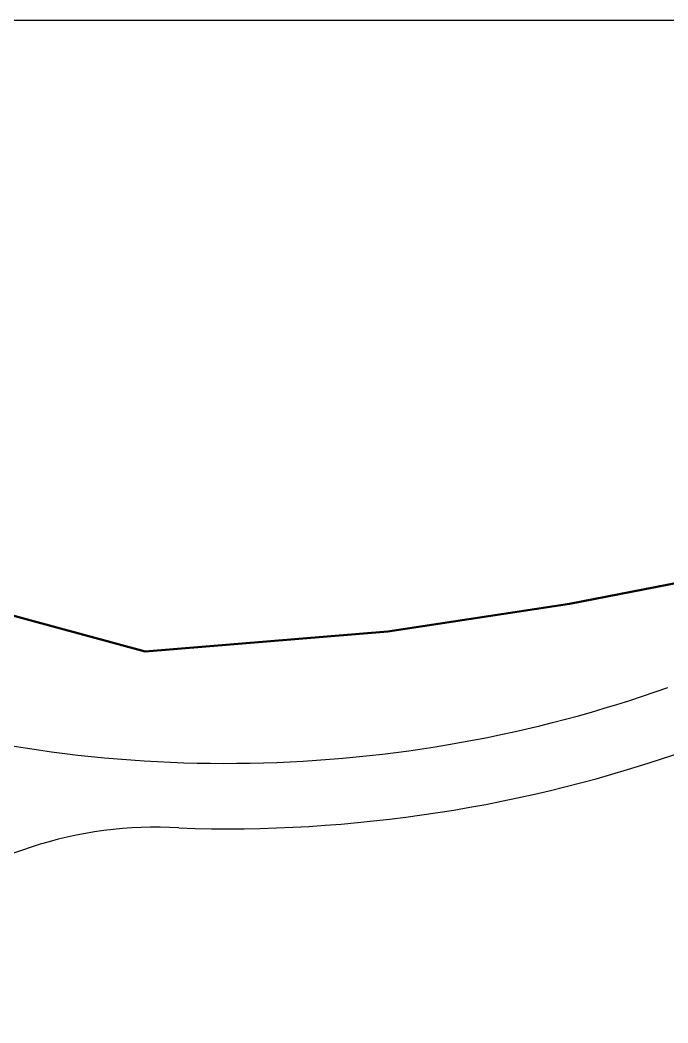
# Model space of a CAD drawing. Extents: x 2080 to 102399, y 2071 to 93424.
# Drawn here: x 83291 to 85073, y 85984 to 88743 of the extents above; entities that cross this region are included whole.
import ezdxf

# ---------------------------------------------------------------- set-up
doc = ezdxf.new("R2010")
doc.units = 0
doc.header["$LTSCALE"] = 20
doc.header["$MEASUREMENT"] = 0
doc.linetypes.add('ACAD_ISO02W100', pattern=[15, 12, -3])
doc.layers.add('correct', color=230, linetype='Continuous', plot=False)
doc.layers.add('COUNTRY FENCE', color=13, linetype='ACAD_ISO02W100', lineweight=50)
doc.layers.add('road', color=2, linetype='Continuous')

msp = doc.modelspace()

# ---------------------------------------------------------------- linework, layer by layer
at = {"layer": 'correct', "color": 3, "linetype": 'Continuous', "ltscale": 0.5}
msp.add_lwpolyline([(70717.036, 88743.185), (94634.424, 88743.185), (94634.424, 73594.91), (70717.036, 73594.91)], close=True, dxfattribs=at)
at = {"layer": 'COUNTRY FENCE', "linetype": 'Continuous'}
for p, q in [((84802.575, 87137.079), (85570.16, 87286.957)), ((82790.387, 87234.895), (83634.922, 87006.092)), ((84302.923, 87060.574), (84802.575, 87137.079)), ((83634.922, 87006.092), (84302.923, 87060.574))]:
    msp.add_line(p, q, dxfattribs=at)
at = {"layer": 'road', "linetype": 'Continuous', "ltscale": 0.5}
for centre, radius, start, end in [((83858.863, 90337.308), 3639.067, 252.568183, 289.491513), ((83858.863, 90337.308), 3819.067, 268.040164, 289.466484), ((83663.443, 85423.163), 1099.225, 86.619783, 129.589852)]:
    msp.add_arc(centre, radius, start, end, dxfattribs=at)

doc.saveas('drawing.dxf')
